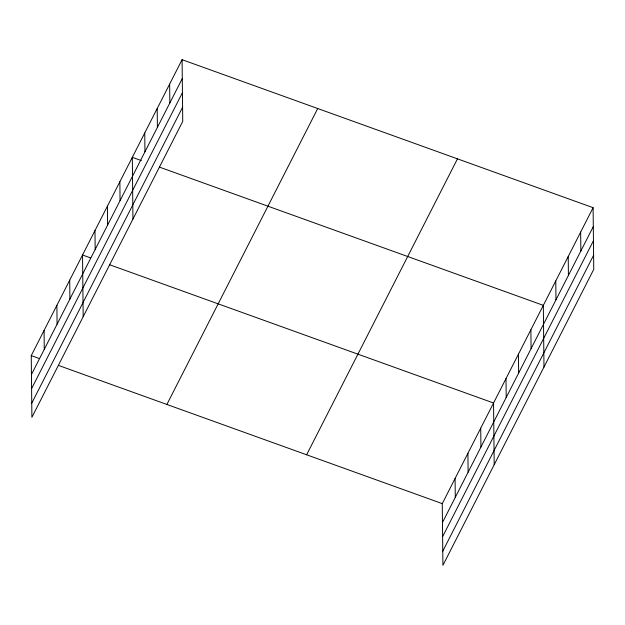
<?xml version="1.0" encoding="UTF-8"?>
<svg xmlns="http://www.w3.org/2000/svg" width="625" height="625" viewBox="0 0 625 625"><rect width="100%" height="100%" fill="white"/><g stroke="black" fill="none" stroke-linecap="round" stroke-linejoin="round"><path stroke-width="0.94" d="M182.086 59.68L182.734 121.375L31.898 417.312L31.25 355.617L182.086 59.68L593.102 207.687L593.75 269.383L442.914 565.32L442.266 503.625L593.102 207.687M31.445 374.508L182.281 78.57M31.594 388.633L182.43 92.695M31.75 403.188L182.586 107.25M166.883 404.461L317.719 108.523M306.633 454.781L457.469 158.844M442.469 522.516L593.305 226.578M442.617 536.641L593.453 240.703M442.766 551.195L593.602 255.258M141.352 160.594L132.312 157.336L132.953 219.031M159.438 167.109L543.328 305.352L543.977 367.039M90.672 257.93L82.531 255L83.18 316.695M109.664 264.766L493.555 403.008L494.195 464.703M31.25 355.617L39.391 358.547M58.375 365.383L442.266 503.625M580.656 232.102L580.859 251M568.219 256.523L568.414 275.414M555.773 280.938L555.969 299.828M530.883 329.766L531.086 348.656M518.438 354.18L518.641 373.07M506 378.594L506.195 397.484M480.734 428.164L480.93 447.055M467.914 453.32L468.109 472.211M455.086 478.469L455.289 497.367M169.641 84.094L169.836 102.984M157.195 108.508L157.398 127.398M144.75 132.922L144.953 151.812M119.867 181.758L120.062 200.648M107.422 206.172L107.617 225.062M94.977 230.586L95.172 249.477M69.711 280.156L69.914 299.047M56.891 305.305L57.086 324.195M44.07 330.461L44.266 349.352"/></g></svg>
